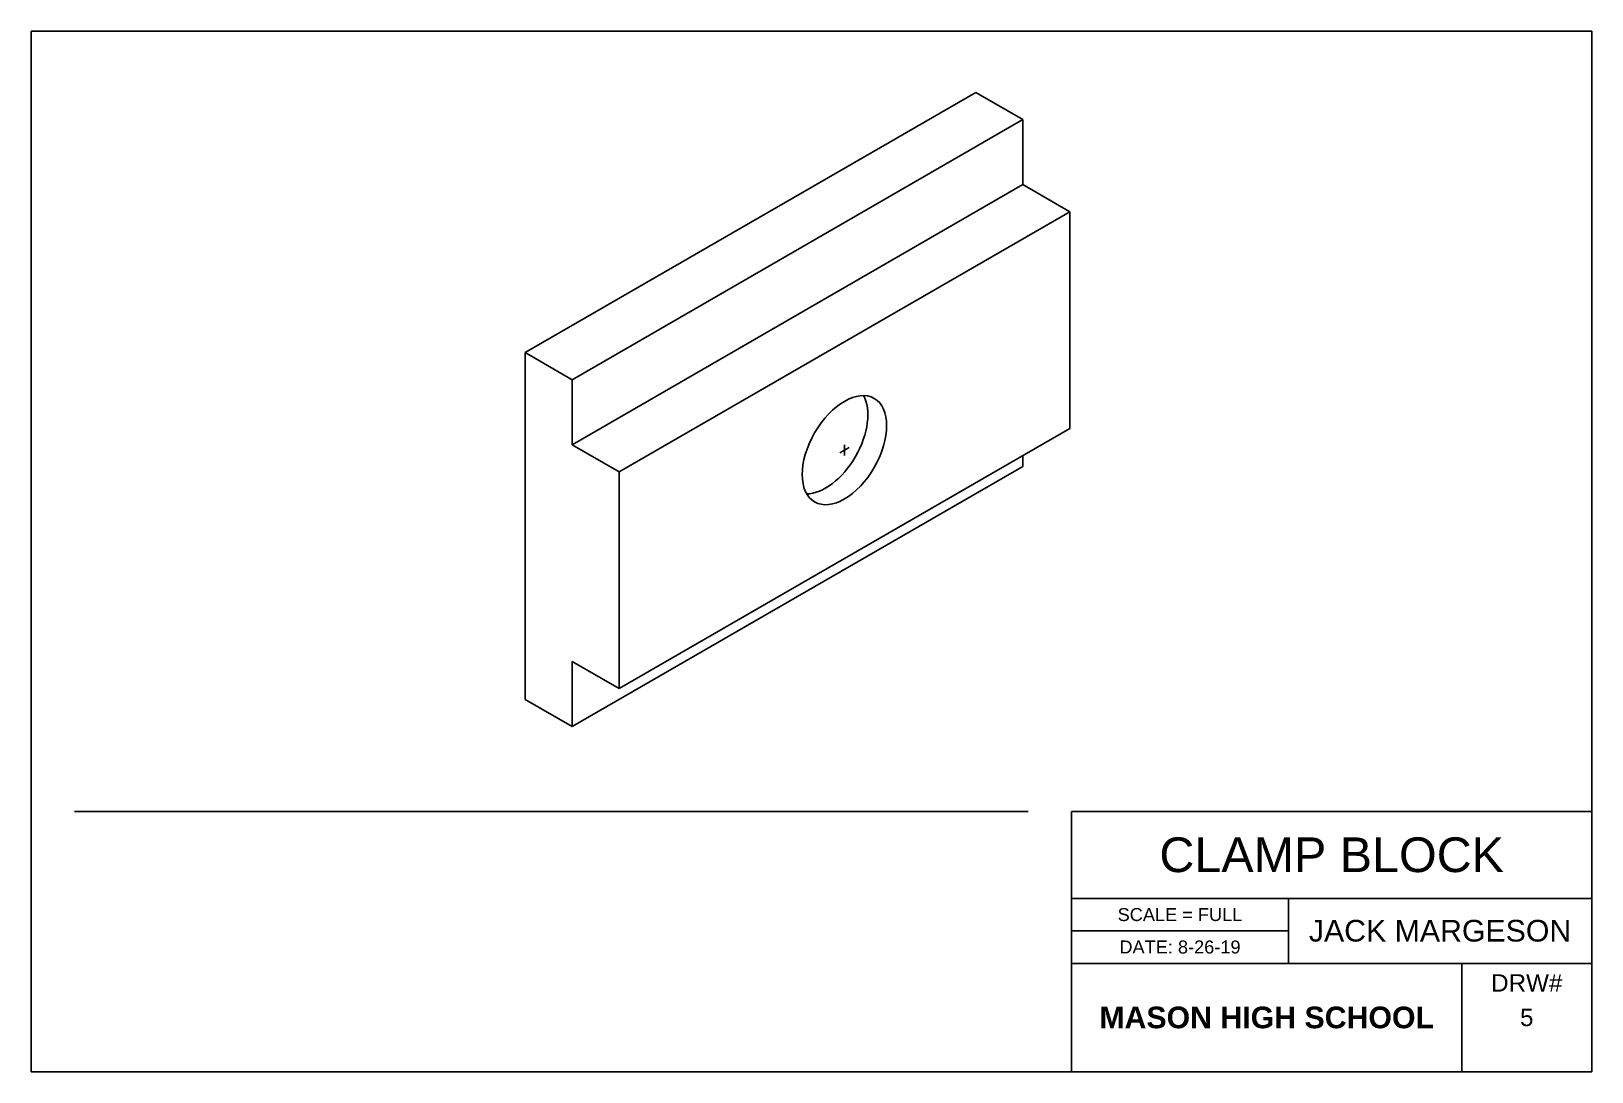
# Model space of a CAD drawing. Header units: inches. Extents: x 0 to 18, y 0 to 12.
import ezdxf

# ---------------------------------------------------------------- set-up
doc = ezdxf.new("R2010")
doc.units = ezdxf.units.IN
doc.header["$MEASUREMENT"] = 0
doc.layers.add('dims', color=3, linetype='Continuous')
doc.styles.get("Standard").update_dxf_attribs({"font": 'arial.ttf'})

msp = doc.modelspace()

# ---------------------------------------------------------------- linework, layer by layer
for p, q in [((18, 12), (0, 12)), ((0, 12), (0, 0)), ((18, 12), (0, 12)), ((0, 12), (0, 0)), ((18, 0), (18, 12)), ((18, 0), (18, 12)), ((5.699, 8.294), (10.895, 11.294)), ((10.895, 11.294), (11.436, 10.981)), ((11.436, 10.981), (6.24, 7.981)), ((11.436, 10.981), (11.436, 10.231)), ((11.436, 10.231), (6.24, 7.231)), ((11.436, 10.231), (11.978, 9.919)), ((11.978, 9.919), (6.782, 6.919)), ((11.978, 9.919), (11.978, 7.419)), ((5.699, 4.294), (5.699, 8.294)), ((5.699, 8.294), (6.24, 7.981)), ((6.24, 7.981), (6.24, 7.231)), ((11.978, 7.419), (6.782, 4.419)), ((6.24, 7.231), (6.782, 6.919)), ((11.436, 6.981), (11.436, 7.106)), ((6.24, 3.981), (11.436, 6.981)), ((6.782, 6.919), (6.782, 4.419)), ((6.24, 3.981), (6.24, 4.731)), ((6.24, 4.731), (6.782, 4.419)), ((6.24, 3.981), (5.699, 4.294)), ((11.5, 3), (0.5, 3)), ((18, 3), (12, 3)), ((12, 3), (12, 0)), ((12, 3), (12, 2)), ((18, 0), (18, 3)), ((12, 2), (18, 2)), ((14.5, 1.25), (14.5, 2)), ((14.5, 2), (14.5, 1.625)), ((18, 2), (18, 1.25)), ((14.5, 1.625), (12, 1.625)), ((18, 1.25), (12, 1.25)), ((12, 1.25), (14.5, 1.25)), ((16.5, 0), (16.5, 1.25)), ((0, 0), (18, 0)), ((0, 0), (18, 0)), ((18, 0), (16.5, 0)), ((18, 0), (16.5, 0))]:
    msp.add_line(p, q)
at = {"color": 3}
for q in [(9.38, 7.231), (9.326, 7.137), (9.434, 7.2), (9.38, 7.106)]:
    msp.add_line((9.38, 7.169), q, dxfattribs=at)
msp.add_ellipse((9.38, 7.169), major_axis=(-0.344, -0.597), ratio=0.57735)
msp.add_ellipse((9.163, 7.294), major_axis=(-0.344, -0.597), ratio=0.57735, start_param=0.319687, end_param=2.821905)

# ---------------------------------------------------------------- texts
for s, width, insert, char_height, attachment_point in [('CLAMP BLOCK', 6, (15, 2.5), 0.4, 5), ('SCALE = FULL', 2.5, (13.25, 1.812), 0.15, 5), ('DATE: 8-26-19', 2.5, (13.25, 1.438), 0.15, 5), ('DRW#', 1.5, (17.25, 1.125), 0.2, 2), ('{\\fArial|b1|i0|c0|p34;MASON HIGH SCHOOL}', 4.5, (14.25, 0.625), 0.25, 5), ('5', 1.5, (17.25, 0.625), 0.2, 5)]:
    msp.add_mtext_dynamic_manual_height_columns(s, width=width, gutter_width=1, heights=[0], dxfattribs=dict(insert=insert, char_height=char_height, attachment_point=attachment_point))
at = {"layer": 'dims', "color": 3, "insert": (16.25, 1.625), "char_height": 0.25, "attachment_point": 5}
msp.add_mtext_dynamic_manual_height_columns('{\\C0;JACK MARGESON}', width=3.5, gutter_width=1, heights=[0], dxfattribs=at)

doc.saveas('drawing.dxf')
